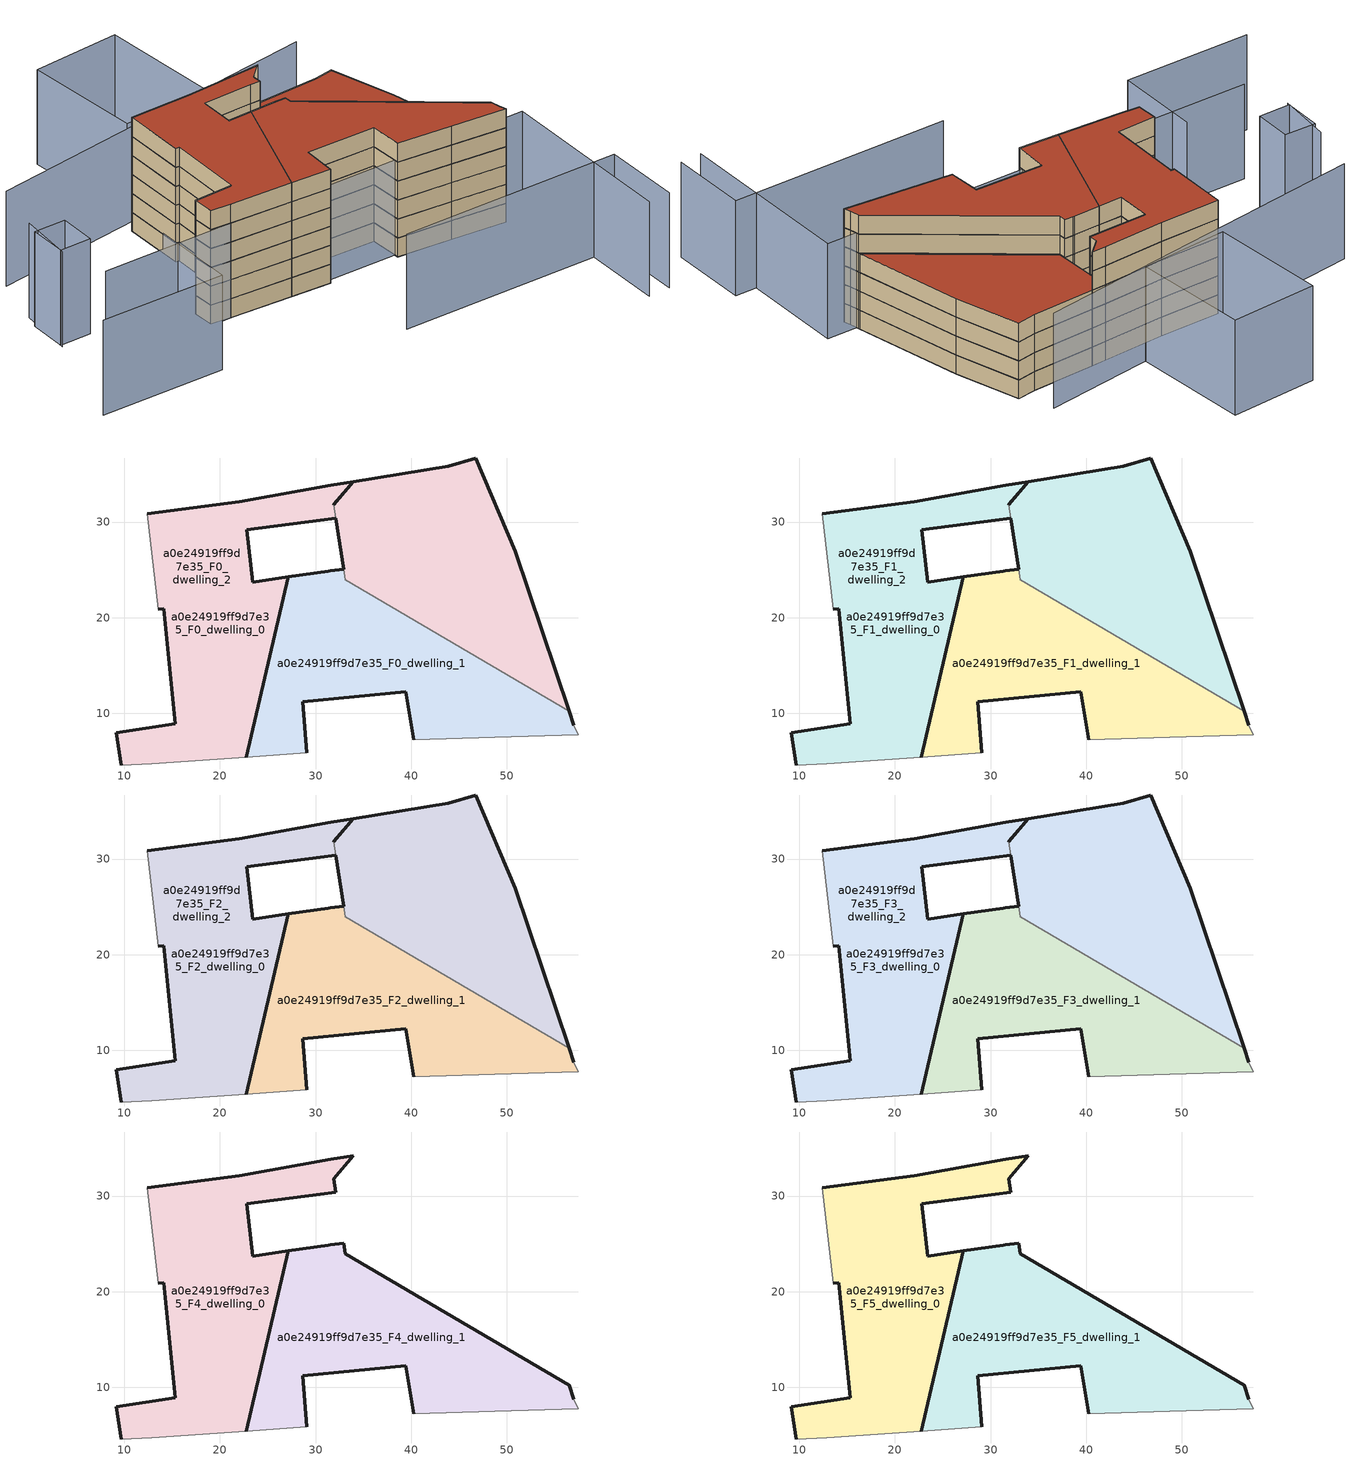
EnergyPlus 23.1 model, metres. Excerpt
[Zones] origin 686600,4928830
a0e24919ff9d7e35_F0_dwelling_0
 floor ground (EU_floor_Construction): 22.75,5.4 27.15,24.26 23.42,23.72 22.8,29.17 30.49,30.2 32.11,30.42 31.89,31.83 31.9,31.84 33.95,34.23 31.58,33.84 21.99,32.14 12.39,30.89 13.55,20.89 14.09,20.94 15.32,8.91 9.17,7.95 9.69,4.58 12.88,4.71 z0; 31.9,31.84 31.89,31.83 33.95,34.23 z0; 56.54,10.21 50.9,26.97 46.74,36.7 43.88,35.86 33.95,34.23 31.89,31.83 32.11,30.42 32.94,25.04 33.11,23.97 z0
 wall outside (EU_wall_Construction): 12.39,30.89 21.99,32.14 31.58,33.84 33.95,34.23 31.89,31.83 / 32.11,30.42 30.49,30.2 22.8,29.17 23.42,23.72 27.15,24.26 22.75,5.4 / 9.69,4.58 9.17,7.95 15.32,8.91 14.09,20.94 13.55,20.89 z0:3
 wall adiabatic (EU_wall_Construction): 13.55,20.89 12.39,30.89 / 22.75,5.4 12.88,4.71 9.69,4.58 z0:3
 wall to a0e24919ff9d7e35_F0_dwelling_2 (EU_wall_Construction): 31.89,31.83 32.11,30.42 z0:3
a0e24919ff9d7e35_F0_dwelling_1
 floor ground (EU_floor_Construction): 57.45,7.75 57.03,8.73 56.54,10.21 33.11,23.97 32.94,25.04 31.56,24.89 31.31,24.86 27.15,24.26 22.75,5.4 29.06,5.84 28.63,11.22 39.45,12.26 40.28,7.21 48.76,7.49 z0
 wall outside (EU_wall_Construction): 40.28,7.21 39.45,12.26 28.63,11.22 29.06,5.84 / 56.54,10.21 57.03,8.73 / 22.75,5.4 27.15,24.26 31.31,24.86 31.56,24.89 32.94,25.04 z0:3
 wall adiabatic (EU_wall_Construction): 29.06,5.84 22.75,5.4 / 57.03,8.73 57.45,7.75 48.76,7.49 40.28,7.21 z0:3
 wall to a0e24919ff9d7e35_F0_dwelling_2 (EU_wall_Construction): 32.94,25.04 33.11,23.97 56.54,10.21 z0:3
a0e24919ff9d7e35_F0_dwelling_2
 floor ground (EU_floor_Construction): 22.75,5.4 27.15,24.26 23.42,23.72 22.8,29.17 30.49,30.2 32.11,30.42 31.89,31.83 31.9,31.84 33.95,34.23 31.58,33.84 21.99,32.14 12.39,30.89 13.55,20.89 14.09,20.94 15.32,8.91 9.17,7.95 9.69,4.58 12.88,4.71 z0; 31.9,31.84 31.89,31.83 33.95,34.23 z0; 56.54,10.21 50.9,26.97 46.74,36.7 43.88,35.86 33.95,34.23 31.89,31.83 32.11,30.42 32.94,25.04 33.11,23.97 z0
 wall outside (EU_wall_Construction): 32.94,25.04 32.11,30.42 / 31.89,31.83 31.9,31.84 33.95,34.23 43.88,35.86 46.74,36.7 50.9,26.97 56.54,10.21 z0:3
a0e24919ff9d7e35_F1_dwelling_0
 floor outside (EU_floor_Construction): 22.75,5.4 27.15,24.26 23.42,23.72 22.8,29.17 30.49,30.2 32.11,30.42 31.89,31.83 31.9,31.84 33.95,34.23 31.58,33.84 21.99,32.14 12.39,30.89 13.55,20.89 14.09,20.94 15.32,8.91 9.17,7.95 9.69,4.58 12.88,4.71 z3; 56.54,10.21 50.9,26.97 46.74,36.7 43.88,35.86 33.95,34.23 31.89,31.83 32.11,30.42 32.94,25.04 33.11,23.97 z3
 floor to a0e24919ff9d7e35_F0_dwelling_2 (EU_floor_Construction): 31.9,31.84 31.89,31.83 33.95,34.23 z3
 wall outside (EU_wall_Construction): 12.39,30.89 21.99,32.14 31.58,33.84 33.95,34.23 31.89,31.83 / 32.11,30.42 30.49,30.2 22.8,29.17 23.42,23.72 27.15,24.26 22.75,5.4 / 9.69,4.58 9.17,7.95 15.32,8.91 14.09,20.94 13.55,20.89 z3:6
 wall adiabatic (EU_wall_Construction): 13.55,20.89 12.39,30.89 / 22.75,5.4 12.88,4.71 9.69,4.58 z3:6
 wall to a0e24919ff9d7e35_F1_dwelling_2 (EU_wall_Construction): 31.89,31.83 32.11,30.42 z3:6
a0e24919ff9d7e35_F1_dwelling_1
 floor to a0e24919ff9d7e35_F0_dwelling_1 (EU_floor_Construction): 57.45,7.75 57.03,8.73 56.54,10.21 33.11,23.97 32.94,25.04 31.55,24.89 31.31,24.86 27.15,24.26 22.75,5.4 29.06,5.84 28.63,11.22 39.45,12.26 40.28,7.21 48.76,7.49 z3
 wall outside (EU_wall_Construction): 40.28,7.21 39.45,12.26 28.63,11.22 29.06,5.84 / 56.54,10.21 57.03,8.73 / 22.75,5.4 27.15,24.26 31.31,24.86 31.56,24.89 32.94,25.04 z3:6
 wall adiabatic (EU_wall_Construction): 29.06,5.84 22.75,5.4 / 57.03,8.73 57.45,7.75 48.76,7.49 40.28,7.21 z3:6
 wall to a0e24919ff9d7e35_F1_dwelling_2 (EU_wall_Construction): 32.94,25.04 33.11,23.97 56.54,10.21 z3:6
a0e24919ff9d7e35_F1_dwelling_2
 floor to a0e24919ff9d7e35_F0_dwelling_2 (EU_floor_Construction): 22.75,5.4 27.15,24.26 23.42,23.72 22.8,29.17 30.49,30.2 32.11,30.42 31.89,31.83 31.9,31.84 33.95,34.23 31.58,33.84 21.99,32.14 12.39,30.89 13.55,20.89 14.09,20.94 15.32,8.91 9.17,7.95 9.69,4.58 12.88,4.71 z3; 31.9,31.84 31.89,31.83 33.95,34.23 z3; 56.54,10.21 50.9,26.97 46.74,36.7 43.88,35.86 33.95,34.23 31.89,31.83 32.11,30.42 32.94,25.04 33.11,23.97 z3
 wall outside (EU_wall_Construction): 32.94,25.04 32.11,30.42 / 31.89,31.83 31.9,31.84 33.95,34.23 43.88,35.86 46.74,36.7 50.9,26.97 56.54,10.21 z3:6
a0e24919ff9d7e35_F2_dwelling_0
 floor outside (EU_floor_Construction): 22.75,5.4 27.15,24.26 23.42,23.72 22.8,29.17 30.49,30.2 32.11,30.42 31.89,31.83 31.9,31.84 33.95,34.23 31.58,33.84 21.99,32.14 12.39,30.89 13.55,20.89 14.09,20.94 15.32,8.91 9.17,7.95 9.69,4.58 12.88,4.71 z6; 56.54,10.21 50.9,26.97 46.74,36.7 43.88,35.86 33.95,34.23 31.89,31.83 32.11,30.42 32.94,25.04 33.11,23.97 z6
 floor to a0e24919ff9d7e35_F1_dwelling_2 (EU_floor_Construction): 31.9,31.84 31.89,31.83 33.95,34.23 z6
 wall outside (EU_wall_Construction): 12.39,30.89 21.99,32.14 31.58,33.84 33.95,34.23 31.89,31.83 / 32.11,30.42 30.49,30.2 22.8,29.17 23.42,23.72 27.15,24.26 22.75,5.4 / 9.69,4.58 9.17,7.95 15.32,8.91 14.09,20.94 13.55,20.89 z6:9
 wall adiabatic (EU_wall_Construction): 13.55,20.89 12.39,30.89 / 22.75,5.4 12.88,4.71 9.69,4.58 z6:9
 wall to a0e24919ff9d7e35_F2_dwelling_2 (EU_wall_Construction): 31.89,31.83 32.11,30.42 z6:9
a0e24919ff9d7e35_F2_dwelling_1
 floor to a0e24919ff9d7e35_F1_dwelling_1 (EU_floor_Construction): 57.45,7.75 57.03,8.73 56.54,10.21 33.11,23.97 32.94,25.04 31.55,24.89 31.31,24.86 27.15,24.26 22.75,5.4 29.06,5.84 28.63,11.22 39.45,12.26 40.28,7.21 48.76,7.49 z6
 wall outside (EU_wall_Construction): 40.28,7.21 39.45,12.26 28.63,11.22 29.06,5.84 / 56.54,10.21 57.03,8.73 / 22.75,5.4 27.15,24.26 31.31,24.86 31.56,24.89 32.94,25.04 z6:9
 wall adiabatic (EU_wall_Construction): 29.06,5.84 22.75,5.4 / 57.03,8.73 57.45,7.75 48.76,7.49 40.28,7.21 z6:9
 wall to a0e24919ff9d7e35_F2_dwelling_2 (EU_wall_Construction): 32.94,25.04 33.11,23.97 56.54,10.21 z6:9
a0e24919ff9d7e35_F2_dwelling_2
 floor to a0e24919ff9d7e35_F1_dwelling_2 (EU_floor_Construction): 22.75,5.4 27.15,24.26 23.42,23.72 22.8,29.17 30.49,30.2 32.11,30.42 31.89,31.83 31.9,31.84 33.95,34.23 31.58,33.84 21.99,32.14 12.39,30.89 13.55,20.89 14.09,20.94 15.32,8.91 9.17,7.95 9.69,4.58 12.88,4.71 z6; 31.9,31.84 31.89,31.83 33.95,34.23 z6; 56.54,10.21 50.9,26.97 46.74,36.7 43.88,35.86 33.95,34.23 31.89,31.83 32.11,30.42 32.94,25.04 33.11,23.97 z6
 wall outside (EU_wall_Construction): 32.94,25.04 32.11,30.42 / 31.89,31.83 31.9,31.84 33.95,34.23 43.88,35.86 46.74,36.7 50.9,26.97 56.54,10.21 z6:9
a0e24919ff9d7e35_F3_dwelling_0
 floor outside (EU_floor_Construction): 22.75,5.4 27.15,24.26 23.42,23.72 22.8,29.17 30.49,30.2 32.11,30.42 31.89,31.83 31.9,31.84 33.95,34.23 31.58,33.84 21.99,32.14 12.39,30.89 13.55,20.89 14.09,20.94 15.32,8.91 9.17,7.95 9.69,4.58 12.88,4.71 z9; 56.54,10.21 50.9,26.97 46.74,36.7 43.88,35.86 33.95,34.23 31.89,31.83 32.11,30.42 32.94,25.04 33.11,23.97 z9
 floor to a0e24919ff9d7e35_F2_dwelling_2 (EU_floor_Construction): 31.9,31.84 31.89,31.83 33.95,34.23 z9
 wall outside (EU_wall_Construction): 12.39,30.89 21.99,32.14 31.58,33.84 33.95,34.23 31.89,31.83 / 32.11,30.42 30.49,30.2 22.8,29.17 23.42,23.72 27.15,24.26 22.75,5.4 / 9.69,4.58 9.17,7.95 15.32,8.91 14.09,20.94 13.55,20.89 z9:12
 wall adiabatic (EU_wall_Construction): 13.55,20.89 12.39,30.89 / 22.75,5.4 12.88,4.71 9.69,4.58 z9:12
 wall to a0e24919ff9d7e35_F3_dwelling_2 (EU_wall_Construction): 31.89,31.83 32.11,30.42 z9:12
 roof outside (EU_floor_Construction): 46.74,36.7 50.9,26.97 56.54,10.21 33.11,23.97 32.94,25.04 32.11,30.42 31.89,31.83 33.95,34.23 43.88,35.86 z12
a0e24919ff9d7e35_F3_dwelling_1
 floor to a0e24919ff9d7e35_F2_dwelling_1 (EU_floor_Construction): 57.45,7.75 57.03,8.73 56.54,10.21 33.11,23.97 32.94,25.04 31.55,24.89 31.31,24.86 27.15,24.26 22.75,5.4 29.06,5.84 28.63,11.22 39.45,12.26 40.28,7.21 48.76,7.49 z9
 wall outside (EU_wall_Construction): 40.28,7.21 39.45,12.26 28.63,11.22 29.06,5.84 / 56.54,10.21 57.03,8.73 / 22.75,5.4 27.15,24.26 31.31,24.86 31.56,24.89 32.94,25.04 z9:12
 wall adiabatic (EU_wall_Construction): 29.06,5.84 22.75,5.4 / 57.03,8.73 57.45,7.75 48.76,7.49 40.28,7.21 z9:12
 wall to a0e24919ff9d7e35_F3_dwelling_2 (EU_wall_Construction): 32.94,25.04 33.11,23.97 56.54,10.21 z9:12
a0e24919ff9d7e35_F3_dwelling_2
 floor to a0e24919ff9d7e35_F2_dwelling_2 (EU_floor_Construction): 22.75,5.4 27.15,24.26 23.42,23.72 22.8,29.17 30.49,30.2 32.11,30.42 31.89,31.83 31.9,31.84 33.95,34.23 31.58,33.84 21.99,32.14 12.39,30.89 13.55,20.89 14.09,20.94 15.32,8.91 9.17,7.95 9.69,4.58 12.88,4.71 z9; 31.9,31.84 31.89,31.83 33.95,34.23 z9; 56.54,10.21 50.9,26.97 46.74,36.7 43.88,35.86 33.95,34.23 31.89,31.83 32.11,30.42 32.94,25.04 33.11,23.97 z9
 wall outside (EU_wall_Construction): 32.94,25.04 32.11,30.42 / 31.89,31.83 31.9,31.84 33.95,34.23 43.88,35.86 46.74,36.7 50.9,26.97 56.54,10.21 z9:12
 roof outside (EU_roof_Construction): 46.74,36.7 50.9,26.97 56.54,10.21 33.11,23.97 32.94,25.04 32.11,30.42 31.89,31.83 33.95,34.23 43.88,35.86 z12; 33.95,34.23 31.9,31.84 31.89,31.83 32.11,30.42 30.49,30.2 22.8,29.17 23.42,23.72 27.15,24.26 22.75,5.4 12.88,4.71 9.69,4.58 9.17,7.95 15.32,8.91 14.09,20.94 13.55,20.89 12.39,30.89 21.99,32.14 31.58,33.84 z12
a0e24919ff9d7e35_F4_dwelling_0
 floor to a0e24919ff9d7e35_F3_dwelling_0 (EU_floor_Construction): 22.75,5.4 27.15,24.26 23.42,23.72 22.8,29.17 30.49,30.2 32.11,30.42 31.89,31.83 31.9,31.84 33.95,34.23 31.58,33.84 21.99,32.14 12.39,30.89 13.55,20.89 14.09,20.94 15.32,8.91 9.17,7.95 9.69,4.58 12.88,4.71 z12
 floor to a0e24919ff9d7e35_F3_dwelling_2 (EU_floor_Construction): 31.9,31.84 31.89,31.83 33.95,34.23 z12
 wall outside (EU_wall_Construction): 12.39,30.89 21.99,32.14 31.58,33.84 33.95,34.23 31.89,31.83 32.11,30.42 30.49,30.2 22.8,29.17 23.42,23.72 27.15,24.26 22.75,5.4 / 9.69,4.58 9.17,7.95 15.32,8.91 14.09,20.94 13.55,20.89 z12:15
 wall adiabatic (EU_wall_Construction): 13.55,20.89 12.39,30.89 / 22.75,5.4 12.88,4.71 9.69,4.58 z12:15
a0e24919ff9d7e35_F4_dwelling_1
 floor to a0e24919ff9d7e35_F3_dwelling_1 (EU_floor_Construction): 57.45,7.75 57.03,8.73 56.54,10.21 33.11,23.97 32.94,25.04 31.55,24.89 31.31,24.86 27.15,24.26 22.75,5.4 29.06,5.84 28.63,11.22 39.45,12.26 40.28,7.21 48.76,7.49 z12
 wall outside (EU_wall_Construction): 40.28,7.21 39.45,12.26 28.63,11.22 29.06,5.84 / 22.75,5.4 27.15,24.26 31.31,24.86 31.56,24.89 32.94,25.04 33.11,23.97 56.54,10.21 57.03,8.73 z12:15
 wall adiabatic (EU_wall_Construction): 29.06,5.84 22.75,5.4 / 57.03,8.73 57.45,7.75 48.76,7.49 40.28,7.21 z12:15
a0e24919ff9d7e35_F5_dwelling_0
 floor to a0e24919ff9d7e35_F4_dwelling_0 (EU_floor_Construction): 22.75,5.4 27.15,24.26 23.42,23.72 22.8,29.17 30.49,30.2 32.11,30.42 31.89,31.83 33.95,34.23 31.58,33.84 21.99,32.14 12.39,30.89 13.55,20.89 14.09,20.94 15.32,8.91 9.17,7.95 9.69,4.58 12.88,4.71 z15
 wall outside (EU_wall_Construction): 12.39,30.89 21.99,32.14 31.58,33.84 33.95,34.23 31.89,31.83 32.11,30.42 30.49,30.2 22.8,29.17 23.42,23.72 27.15,24.26 22.75,5.4 / 9.69,4.58 9.17,7.95 15.32,8.91 14.09,20.94 13.55,20.89 z15:18
 wall adiabatic (EU_wall_Construction): 13.55,20.89 12.39,30.89 / 22.75,5.4 12.88,4.71 9.69,4.58 z15:18
 roof outside (EU_roof_Construction): 33.95,34.23 31.89,31.83 32.11,30.42 30.49,30.2 22.8,29.17 23.42,23.72 27.15,24.26 22.75,5.4 12.88,4.71 9.69,4.58 9.17,7.95 15.32,8.91 14.09,20.94 13.55,20.89 12.39,30.89 21.99,32.14 31.58,33.84 z18
a0e24919ff9d7e35_F5_dwelling_1
 floor to a0e24919ff9d7e35_F4_dwelling_1 (EU_floor_Construction): 57.45,7.75 57.03,8.73 56.54,10.21 33.11,23.97 32.94,25.04 31.55,24.89 31.31,24.86 27.15,24.26 22.75,5.4 29.06,5.84 28.63,11.22 39.45,12.26 40.28,7.21 48.76,7.49 z15
 wall outside (EU_wall_Construction): 40.28,7.21 39.45,12.26 28.63,11.22 29.06,5.84 / 22.75,5.4 27.15,24.26 31.31,24.86 31.56,24.89 32.94,25.04 33.11,23.97 56.54,10.21 57.03,8.73 z15:18
 wall adiabatic (EU_wall_Construction): 29.06,5.84 22.75,5.4 / 57.03,8.73 57.45,7.75 48.76,7.49 40.28,7.21 z15:18
 roof outside (EU_roof_Construction): 56.54,10.21 57.03,8.73 57.45,7.75 48.76,7.49 40.28,7.21 39.45,12.26 28.63,11.22 29.06,5.84 22.75,5.4 27.15,24.26 31.31,24.86 31.56,24.89 32.94,25.04 33.11,23.97 z18
shading: 32.07,-9.58 66.71,-5.5 / 66.71,-5.5 68.16,-17.81 / -7.98,2.29 61.41,10.34 / 61.41,10.34 64.75,-18.48 / 3.65,6.99 5.16,-6.41 / 5.16,-6.41 -14.62,-8.64 / -10.75,18.2 -10.58,9.5 / 12.39,30.89 13.55,20.89 / 43.83,41.11 -9.41,26.92 / -6.27,16.46 -5.63,10.55 / -5.63,10.55 -10.59,10.01 / -10.59,10.01 -11.23,15.92 / -11.23,15.92 -6.27,16.46 / 13.53,34.04 9.91,52.17 / 9.91,52.17 23.43,54.87 / 23.43,54.87 27.05,36.74 / 27.05,36.74 13.53,34.04 z0:15
[Building]
EU S2 Campaign: North Axis=0; Terrain=City; Solar Distribution=FullExterior
[Site:Location]
Bologna: Latitude=44.5; Longitude=11.25; Time Zone=1; Elevation=37
[SizingPeriod:WeatherFileDays]
AnnualSizingPeriod: Begin Month=1; Begin Day of Month=1; End Month=12; End Day of Month=31; Day of Week for Start Day=Monday; Use Weather File Daylight Saving Period=No; Use Weather File Rain and Snow Indicators=No
[MATERIAL]
EU_InternalMass_Material: Roughness=MediumRough; Thickness=0.1; Conductivity=1; Density=1800; Specific Heat=900; Thermal Absorptance=0.9; Solar Absorptance=0.7; Visible Absorptance=0.7
[MATERIAL:NOMASS] Roughness=MediumRough; Thermal Absorptance=0.9; Solar Absorptance=0.7; Visible Absorptance=0.7
Name | Thermal Resistance
EU_wall_NoMass | 0.905828
EU_roof_NoMass | 0.37593
EU_floor_NoMass | 0.67114
[CONSTRUCTION]
EU_wall_Construction: EU_wall_NoMass
EU_roof_Construction: EU_roof_NoMass
EU_floor_Construction: EU_floor_NoMass
EU_InternalMass_Construction: EU_InternalMass_Material
[ZONE] Type=1; Multiplier=1; Ceiling Height=autocalculate; Floor Area=autocalculate; Part of Total Floor Area=Yes
Name | Volume
a0e24919ff9d7e35_F0_dwelling_0; a0e24919ff9d7e35_F1_dwelling_0; a0e24919ff9d7e35_F2_dwelling_0; a0e24919ff9d7e35_F3_dwelling_0; a0e24919ff9d7e35_F0_dwelling_2; a0e24919ff9d7e35_F1_dwelling_2; a0e24919ff9d7e35_F2_dwelling_2; a0e24919ff9d7e35_F3_dwelling_2 | 1945.07
a0e24919ff9d7e35_F4_dwelling_0; a0e24919ff9d7e35_F5_dwelling_0 | 977.175
a0e24919ff9d7e35_F0_dwelling_1 | 975.934
a0e24919ff9d7e35_F1_dwelling_1; a0e24919ff9d7e35_F2_dwelling_1; a0e24919ff9d7e35_F3_dwelling_1; a0e24919ff9d7e35_F4_dwelling_1; a0e24919ff9d7e35_F5_dwelling_1 | 975.935
[INTERNALMASS] Construction=EU_InternalMass_Construction
Name | Zone or ZoneList | Surface Area
a0e24919ff9d7e35_F0_dwelling_0_EU_InternalMass | a0e24919ff9d7e35_F0_dwelling_0 | 325.725
a0e24919ff9d7e35_F0_dwelling_1_EU_InternalMass | a0e24919ff9d7e35_F0_dwelling_1 | 325.312
a0e24919ff9d7e35_F0_dwelling_2_EU_InternalMass | a0e24919ff9d7e35_F0_dwelling_2 | 322.633
a0e24919ff9d7e35_F1_dwelling_0_EU_InternalMass | a0e24919ff9d7e35_F1_dwelling_0 | 325.725
a0e24919ff9d7e35_F1_dwelling_1_EU_InternalMass | a0e24919ff9d7e35_F1_dwelling_1 | 325.312
a0e24919ff9d7e35_F1_dwelling_2_EU_InternalMass | a0e24919ff9d7e35_F1_dwelling_2 | 322.633
a0e24919ff9d7e35_F2_dwelling_0_EU_InternalMass | a0e24919ff9d7e35_F2_dwelling_0 | 325.725
a0e24919ff9d7e35_F2_dwelling_1_EU_InternalMass | a0e24919ff9d7e35_F2_dwelling_1 | 325.312
a0e24919ff9d7e35_F2_dwelling_2_EU_InternalMass | a0e24919ff9d7e35_F2_dwelling_2 | 322.633
a0e24919ff9d7e35_F3_dwelling_0_EU_InternalMass | a0e24919ff9d7e35_F3_dwelling_0 | 325.725
a0e24919ff9d7e35_F3_dwelling_1_EU_InternalMass | a0e24919ff9d7e35_F3_dwelling_1 | 325.312
a0e24919ff9d7e35_F3_dwelling_2_EU_InternalMass | a0e24919ff9d7e35_F3_dwelling_2 | 322.633
a0e24919ff9d7e35_F4_dwelling_0_EU_InternalMass | a0e24919ff9d7e35_F4_dwelling_0 | 376.619
a0e24919ff9d7e35_F4_dwelling_1_EU_InternalMass | a0e24919ff9d7e35_F4_dwelling_1 | 597.052
a0e24919ff9d7e35_F5_dwelling_0_EU_InternalMass | a0e24919ff9d7e35_F5_dwelling_0 | 376.619
a0e24919ff9d7e35_F5_dwelling_1_EU_InternalMass | a0e24919ff9d7e35_F5_dwelling_1 | 597.052
[OTHEREQUIPMENT] Fuel Type=Electricity; Design Level Calculation Method=Watts/Area; Power per Zone Floor Area=1; Fraction Latent=0; Fraction Radiant=0; Fraction Lost=0; Carbon Dioxide Generation Rate=0; EndUse Subcategory=EU_Step8_InternalGains
Name | Zone or ZoneList or Space or SpaceList | Schedule
EU_Step8_InternalGain_a0e24919ff9d7e35_F0_dwelling_0_f000 | a0e24919ff9d7e35_F0_dwelling_0 | EU_Step8_GainSchedule_a0e24919ff9d7e35_F0_dwelling_0_f000
EU_Step8_InternalGain_a0e24919ff9d7e35_F0_dwelling_1_f000 | a0e24919ff9d7e35_F0_dwelling_1 | EU_Step8_GainSchedule_a0e24919ff9d7e35_F0_dwelling_1_f000
EU_Step8_InternalGain_a0e24919ff9d7e35_F0_dwelling_2_f000 | a0e24919ff9d7e35_F0_dwelling_2 | EU_Step8_GainSchedule_a0e24919ff9d7e35_F0_dwelling_2_f000
EU_Step8_InternalGain_a0e24919ff9d7e35_F1_dwelling_0_f000 | a0e24919ff9d7e35_F1_dwelling_0 | EU_Step8_GainSchedule_a0e24919ff9d7e35_F1_dwelling_0_f000
EU_Step8_InternalGain_a0e24919ff9d7e35_F1_dwelling_1_f000 | a0e24919ff9d7e35_F1_dwelling_1 | EU_Step8_GainSchedule_a0e24919ff9d7e35_F1_dwelling_1_f000
EU_Step8_InternalGain_a0e24919ff9d7e35_F1_dwelling_2_f000 | a0e24919ff9d7e35_F1_dwelling_2 | EU_Step8_GainSchedule_a0e24919ff9d7e35_F1_dwelling_2_f000
EU_Step8_InternalGain_a0e24919ff9d7e35_F2_dwelling_0_f000 | a0e24919ff9d7e35_F2_dwelling_0 | EU_Step8_GainSchedule_a0e24919ff9d7e35_F2_dwelling_0_f000
EU_Step8_InternalGain_a0e24919ff9d7e35_F2_dwelling_1_f000 | a0e24919ff9d7e35_F2_dwelling_1 | EU_Step8_GainSchedule_a0e24919ff9d7e35_F2_dwelling_1_f000
EU_Step8_InternalGain_a0e24919ff9d7e35_F2_dwelling_2_f000 | a0e24919ff9d7e35_F2_dwelling_2 | EU_Step8_GainSchedule_a0e24919ff9d7e35_F2_dwelling_2_f000
EU_Step8_InternalGain_a0e24919ff9d7e35_F3_dwelling_0_f000 | a0e24919ff9d7e35_F3_dwelling_0 | EU_Step8_GainSchedule_a0e24919ff9d7e35_F3_dwelling_0_f000
EU_Step8_InternalGain_a0e24919ff9d7e35_F3_dwelling_1_f000 | a0e24919ff9d7e35_F3_dwelling_1 | EU_Step8_GainSchedule_a0e24919ff9d7e35_F3_dwelling_1_f000
EU_Step8_InternalGain_a0e24919ff9d7e35_F3_dwelling_2_f000 | a0e24919ff9d7e35_F3_dwelling_2 | EU_Step8_GainSchedule_a0e24919ff9d7e35_F3_dwelling_2_f000
EU_Step8_InternalGain_a0e24919ff9d7e35_F4_dwelling_0_f000 | a0e24919ff9d7e35_F4_dwelling_0 | EU_Step8_GainSchedule_a0e24919ff9d7e35_F4_dwelling_0_f000
EU_Step8_InternalGain_a0e24919ff9d7e35_F4_dwelling_1_f000 | a0e24919ff9d7e35_F4_dwelling_1 | EU_Step8_GainSchedule_a0e24919ff9d7e35_F4_dwelling_1_f000
EU_Step8_InternalGain_a0e24919ff9d7e35_F5_dwelling_0_f000 | a0e24919ff9d7e35_F5_dwelling_0 | EU_Step8_GainSchedule_a0e24919ff9d7e35_F5_dwelling_0_f000
EU_Step8_InternalGain_a0e24919ff9d7e35_F5_dwelling_1_f000 | a0e24919ff9d7e35_F5_dwelling_1 | EU_Step8_GainSchedule_a0e24919ff9d7e35_F5_dwelling_1_f000
[ZONEVENTILATION:DESIGNFLOWRATE] Schedule=EU_AlwaysOn; Design Flow Rate Calculation Method=AirChanges/Hour; Air Changes per Hour=0.73129; Ventilation Type=Natural; Fan Pressure Rise=0; Fan Total Efficiency=1; Constant Term Coefficient=1; Temperature Term Coefficient=0; Velocity Term Coefficient=0; Velocity Squared Term Coefficient=0; Minimum Indoor Temperature=-100; Maximum Indoor Temperature=100; Delta Temperature=-100; Minimum Outdoor Temperature=-100; Maximum Outdoor Temperature=100; Maximum Wind Speed=40
Name | Zone or ZoneList or Space or SpaceList
EU_ConstantAir_a0e24919ff9d7e35_F0_dwelling_0 | a0e24919ff9d7e35_F0_dwelling_0
EU_ConstantAir_a0e24919ff9d7e35_F0_dwelling_1 | a0e24919ff9d7e35_F0_dwelling_1
EU_ConstantAir_a0e24919ff9d7e35_F0_dwelling_2 | a0e24919ff9d7e35_F0_dwelling_2
EU_ConstantAir_a0e24919ff9d7e35_F1_dwelling_0 | a0e24919ff9d7e35_F1_dwelling_0
EU_ConstantAir_a0e24919ff9d7e35_F1_dwelling_1 | a0e24919ff9d7e35_F1_dwelling_1
EU_ConstantAir_a0e24919ff9d7e35_F1_dwelling_2 | a0e24919ff9d7e35_F1_dwelling_2
EU_ConstantAir_a0e24919ff9d7e35_F2_dwelling_0 | a0e24919ff9d7e35_F2_dwelling_0
EU_ConstantAir_a0e24919ff9d7e35_F2_dwelling_1 | a0e24919ff9d7e35_F2_dwelling_1
EU_ConstantAir_a0e24919ff9d7e35_F2_dwelling_2 | a0e24919ff9d7e35_F2_dwelling_2
EU_ConstantAir_a0e24919ff9d7e35_F3_dwelling_0 | a0e24919ff9d7e35_F3_dwelling_0
EU_ConstantAir_a0e24919ff9d7e35_F3_dwelling_1 | a0e24919ff9d7e35_F3_dwelling_1
EU_ConstantAir_a0e24919ff9d7e35_F3_dwelling_2 | a0e24919ff9d7e35_F3_dwelling_2
EU_ConstantAir_a0e24919ff9d7e35_F4_dwelling_0 | a0e24919ff9d7e35_F4_dwelling_0
EU_ConstantAir_a0e24919ff9d7e35_F4_dwelling_1 | a0e24919ff9d7e35_F4_dwelling_1
EU_ConstantAir_a0e24919ff9d7e35_F5_dwelling_0 | a0e24919ff9d7e35_F5_dwelling_0
EU_ConstantAir_a0e24919ff9d7e35_F5_dwelling_1 | a0e24919ff9d7e35_F5_dwelling_1
[HVACTEMPLATE:THERMOSTAT] Constant Heating Setpoint=20; Constant Cooling Setpoint=50
EU_HeatOnly_a0e24919ff9d7e35_F0_dwelling_0; EU_HeatOnly_a0e24919ff9d7e35_F0_dwelling_1; EU_HeatOnly_a0e24919ff9d7e35_F0_dwelling_2; EU_HeatOnly_a0e24919ff9d7e35_F1_dwelling_0; EU_HeatOnly_a0e24919ff9d7e35_F1_dwelling_1; EU_HeatOnly_a0e24919ff9d7e35_F1_dwelling_2; EU_HeatOnly_a0e24919ff9d7e35_F2_dwelling_0; EU_HeatOnly_a0e24919ff9d7e35_F2_dwelling_1; EU_HeatOnly_a0e24919ff9d7e35_F2_dwelling_2; EU_HeatOnly_a0e24919ff9d7e35_F3_dwelling_0; EU_HeatOnly_a0e24919ff9d7e35_F3_dwelling_1; EU_HeatOnly_a0e24919ff9d7e35_F3_dwelling_2; EU_HeatOnly_a0e24919ff9d7e35_F4_dwelling_0; EU_HeatOnly_a0e24919ff9d7e35_F4_dwelling_1; EU_HeatOnly_a0e24919ff9d7e35_F5_dwelling_0; EU_HeatOnly_a0e24919ff9d7e35_F5_dwelling_1
[HVACTEMPLATE:ZONE:IDEALLOADSAIRSYSTEM] System Availability Schedule=EU_AlwaysOn; Maximum Heating Supply Air Temperature=50; Minimum Cooling Supply Air Temperature=13; Maximum Heating Supply Air Humidity Ratio=0.0156; Minimum Cooling Supply Air Humidity Ratio=0.0077; Heating Limit=NoLimit; Cooling Limit=NoLimit; Heating Availability Schedule=EU_AlwaysOn; Cooling Availability Schedule=EU_CoolingOff; Dehumidification Control Type=ConstantSensibleHeatRatio; Cooling Sensible Heat Ratio=0.7; Dehumidification Setpoint=60; Humidification Control Type=None; Humidification Setpoint=30; Outdoor Air Method=None; Outdoor Air Flow Rate per Person=0.00944; Outdoor Air Flow Rate per Zone Floor Area=0; Outdoor Air Flow Rate per Zone=0; Demand Controlled Ventilation Type=None; Outdoor Air Economizer Type=NoEconomizer; Heat Recovery Type=None; Sensible Heat Recovery Effectiveness=0.7; Latent Heat Recovery Effectiveness=0.65
Name | Template Thermostat
a0e24919ff9d7e35_F0_dwelling_0 | EU_HeatOnly_a0e24919ff9d7e35_F0_dwelling_0
a0e24919ff9d7e35_F0_dwelling_1 | EU_HeatOnly_a0e24919ff9d7e35_F0_dwelling_1
a0e24919ff9d7e35_F0_dwelling_2 | EU_HeatOnly_a0e24919ff9d7e35_F0_dwelling_2
a0e24919ff9d7e35_F1_dwelling_0 | EU_HeatOnly_a0e24919ff9d7e35_F1_dwelling_0
a0e24919ff9d7e35_F1_dwelling_1 | EU_HeatOnly_a0e24919ff9d7e35_F1_dwelling_1
a0e24919ff9d7e35_F1_dwelling_2 | EU_HeatOnly_a0e24919ff9d7e35_F1_dwelling_2
a0e24919ff9d7e35_F2_dwelling_0 | EU_HeatOnly_a0e24919ff9d7e35_F2_dwelling_0
a0e24919ff9d7e35_F2_dwelling_1 | EU_HeatOnly_a0e24919ff9d7e35_F2_dwelling_1
a0e24919ff9d7e35_F2_dwelling_2 | EU_HeatOnly_a0e24919ff9d7e35_F2_dwelling_2
a0e24919ff9d7e35_F3_dwelling_0 | EU_HeatOnly_a0e24919ff9d7e35_F3_dwelling_0
a0e24919ff9d7e35_F3_dwelling_1 | EU_HeatOnly_a0e24919ff9d7e35_F3_dwelling_1
a0e24919ff9d7e35_F3_dwelling_2 | EU_HeatOnly_a0e24919ff9d7e35_F3_dwelling_2
a0e24919ff9d7e35_F4_dwelling_0 | EU_HeatOnly_a0e24919ff9d7e35_F4_dwelling_0
a0e24919ff9d7e35_F4_dwelling_1 | EU_HeatOnly_a0e24919ff9d7e35_F4_dwelling_1
a0e24919ff9d7e35_F5_dwelling_0 | EU_HeatOnly_a0e24919ff9d7e35_F5_dwelling_0
a0e24919ff9d7e35_F5_dwelling_1 | EU_HeatOnly_a0e24919ff9d7e35_F5_dwelling_1
[SIZING:ZONE] Zone Cooling Design Supply Air Temperature Input Method=SupplyAirTemperature; Zone Cooling Design Supply Air Temperature=13; Zone Heating Design Supply Air Temperature Input Method=SupplyAirTemperature; Zone Heating Design Supply Air Temperature=50; Zone Cooling Design Supply Air Humidity Ratio=0.008; Zone Heating Design Supply Air Humidity Ratio=0.008; Cooling Design Air Flow Method=DesignDay; Cooling Design Air Flow Rate=0; Cooling Minimum Air Flow per Zone Floor Area=0.000762; Cooling Minimum Air Flow=0; Cooling Minimum Air Flow Fraction=0.2; Heating Design Air Flow Method=DesignDay; Heating Design Air Flow Rate=0; Heating Maximum Air Flow per Zone Floor Area=0.002032; Heating Maximum Air Flow=0.141576; Heating Maximum Air Flow Fraction=0.3; Account for Dedicated Outdoor Air System=No; Dedicated Outdoor Air System Control Strategy=NeutralSupplyAir; Dedicated Outdoor Air Low Setpoint Temperature for Design=autosize; Dedicated Outdoor Air High Setpoint Temperature for Design=autosize; Zone Load Sizing Method=Sensible Load Only No Latent Load; Zone Latent Cooling Design Supply Air Humidity Ratio Input Method=HumidityRatioDifference; Zone Cooling Design Supply Air Humidity Ratio Difference=0.005; Zone Latent Heating Design Supply Air Humidity Ratio Input Method=HumidityRatioDifference; Zone Humidification Design Supply Air Humidity Ratio Difference=0.005
a0e24919ff9d7e35_F0_dwelling_0; a0e24919ff9d7e35_F0_dwelling_1; a0e24919ff9d7e35_F0_dwelling_2; a0e24919ff9d7e35_F1_dwelling_0; a0e24919ff9d7e35_F1_dwelling_1; a0e24919ff9d7e35_F1_dwelling_2; a0e24919ff9d7e35_F2_dwelling_0; a0e24919ff9d7e35_F2_dwelling_1; a0e24919ff9d7e35_F2_dwelling_2; a0e24919ff9d7e35_F3_dwelling_0; a0e24919ff9d7e35_F3_dwelling_1; a0e24919ff9d7e35_F3_dwelling_2; a0e24919ff9d7e35_F4_dwelling_0; a0e24919ff9d7e35_F4_dwelling_1; a0e24919ff9d7e35_F5_dwelling_0; a0e24919ff9d7e35_F5_dwelling_1
[SCHEDULE:CONSTANT]
Name | Hourly Value
EU_AlwaysOn | 1
EU_CoolingOff | 0
[SCHEDULE:FILE] Column Number=1; Rows to Skip at Top=0; Number of Hours of Data=8760; Column Separator=Comma; Interpolate to Timestep=No; Minutes per Item=60; Adjust Schedule for Daylight Savings=Yes
Name | File
EU_Step8_GainSchedule_a0e24919ff9d7e35_F0_dwelling_0_f000 | schedules/a0e24919ff9d7e35/a0e24919ff9d7e35_F0_dwelling_0_f000_gain.csv
EU_Step8_GainSchedule_a0e24919ff9d7e35_F0_dwelling_1_f000 | schedules/a0e24919ff9d7e35/a0e24919ff9d7e35_F0_dwelling_1_f000_gain.csv
EU_Step8_GainSchedule_a0e24919ff9d7e35_F0_dwelling_2_f000 | schedules/a0e24919ff9d7e35/a0e24919ff9d7e35_F0_dwelling_2_f000_gain.csv
EU_Step8_GainSchedule_a0e24919ff9d7e35_F1_dwelling_0_f000 | schedules/a0e24919ff9d7e35/a0e24919ff9d7e35_F1_dwelling_0_f000_gain.csv
EU_Step8_GainSchedule_a0e24919ff9d7e35_F1_dwelling_1_f000 | schedules/a0e24919ff9d7e35/a0e24919ff9d7e35_F1_dwelling_1_f000_gain.csv
EU_Step8_GainSchedule_a0e24919ff9d7e35_F1_dwelling_2_f000 | schedules/a0e24919ff9d7e35/a0e24919ff9d7e35_F1_dwelling_2_f000_gain.csv
EU_Step8_GainSchedule_a0e24919ff9d7e35_F2_dwelling_0_f000 | schedules/a0e24919ff9d7e35/a0e24919ff9d7e35_F2_dwelling_0_f000_gain.csv
EU_Step8_GainSchedule_a0e24919ff9d7e35_F2_dwelling_1_f000 | schedules/a0e24919ff9d7e35/a0e24919ff9d7e35_F2_dwelling_1_f000_gain.csv
EU_Step8_GainSchedule_a0e24919ff9d7e35_F2_dwelling_2_f000 | schedules/a0e24919ff9d7e35/a0e24919ff9d7e35_F2_dwelling_2_f000_gain.csv
EU_Step8_GainSchedule_a0e24919ff9d7e35_F3_dwelling_0_f000 | schedules/a0e24919ff9d7e35/a0e24919ff9d7e35_F3_dwelling_0_f000_gain.csv
EU_Step8_GainSchedule_a0e24919ff9d7e35_F3_dwelling_1_f000 | schedules/a0e24919ff9d7e35/a0e24919ff9d7e35_F3_dwelling_1_f000_gain.csv
EU_Step8_GainSchedule_a0e24919ff9d7e35_F3_dwelling_2_f000 | schedules/a0e24919ff9d7e35/a0e24919ff9d7e35_F3_dwelling_2_f000_gain.csv
EU_Step8_GainSchedule_a0e24919ff9d7e35_F4_dwelling_0_f000 | schedules/a0e24919ff9d7e35/a0e24919ff9d7e35_F4_dwelling_0_f000_gain.csv
EU_Step8_GainSchedule_a0e24919ff9d7e35_F4_dwelling_1_f000 | schedules/a0e24919ff9d7e35/a0e24919ff9d7e35_F4_dwelling_1_f000_gain.csv
EU_Step8_GainSchedule_a0e24919ff9d7e35_F5_dwelling_0_f000 | schedules/a0e24919ff9d7e35/a0e24919ff9d7e35_F5_dwelling_0_f000_gain.csv
EU_Step8_GainSchedule_a0e24919ff9d7e35_F5_dwelling_1_f000 | schedules/a0e24919ff9d7e35/a0e24919ff9d7e35_F5_dwelling_1_f000_gain.csv
